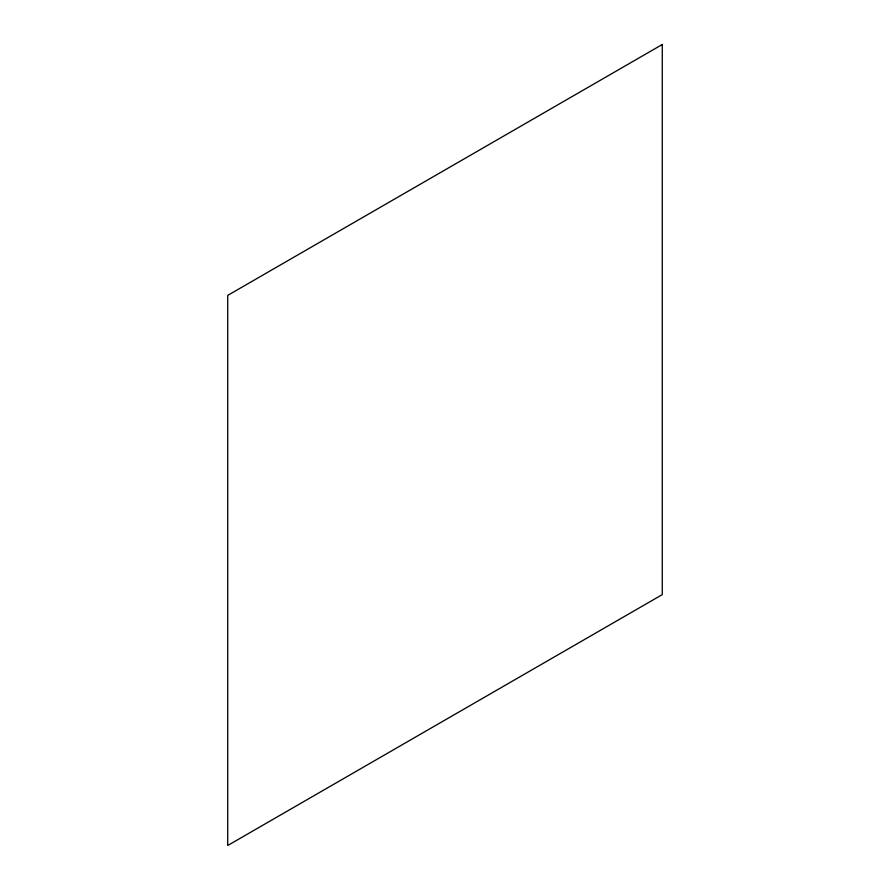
<?xml version="1.0" encoding="UTF-8"?>
<svg xmlns="http://www.w3.org/2000/svg" width="890" height="890" viewBox="0 0 890 890"><rect width="100%" height="100%" fill="white"/><g stroke="black" fill="none" stroke-linecap="round" stroke-linejoin="round"><path stroke-width="1.33" d="M662.282 44.5L227.718 295.391L227.718 845.5L662.282 594.609L662.282 44.5"/></g></svg>
